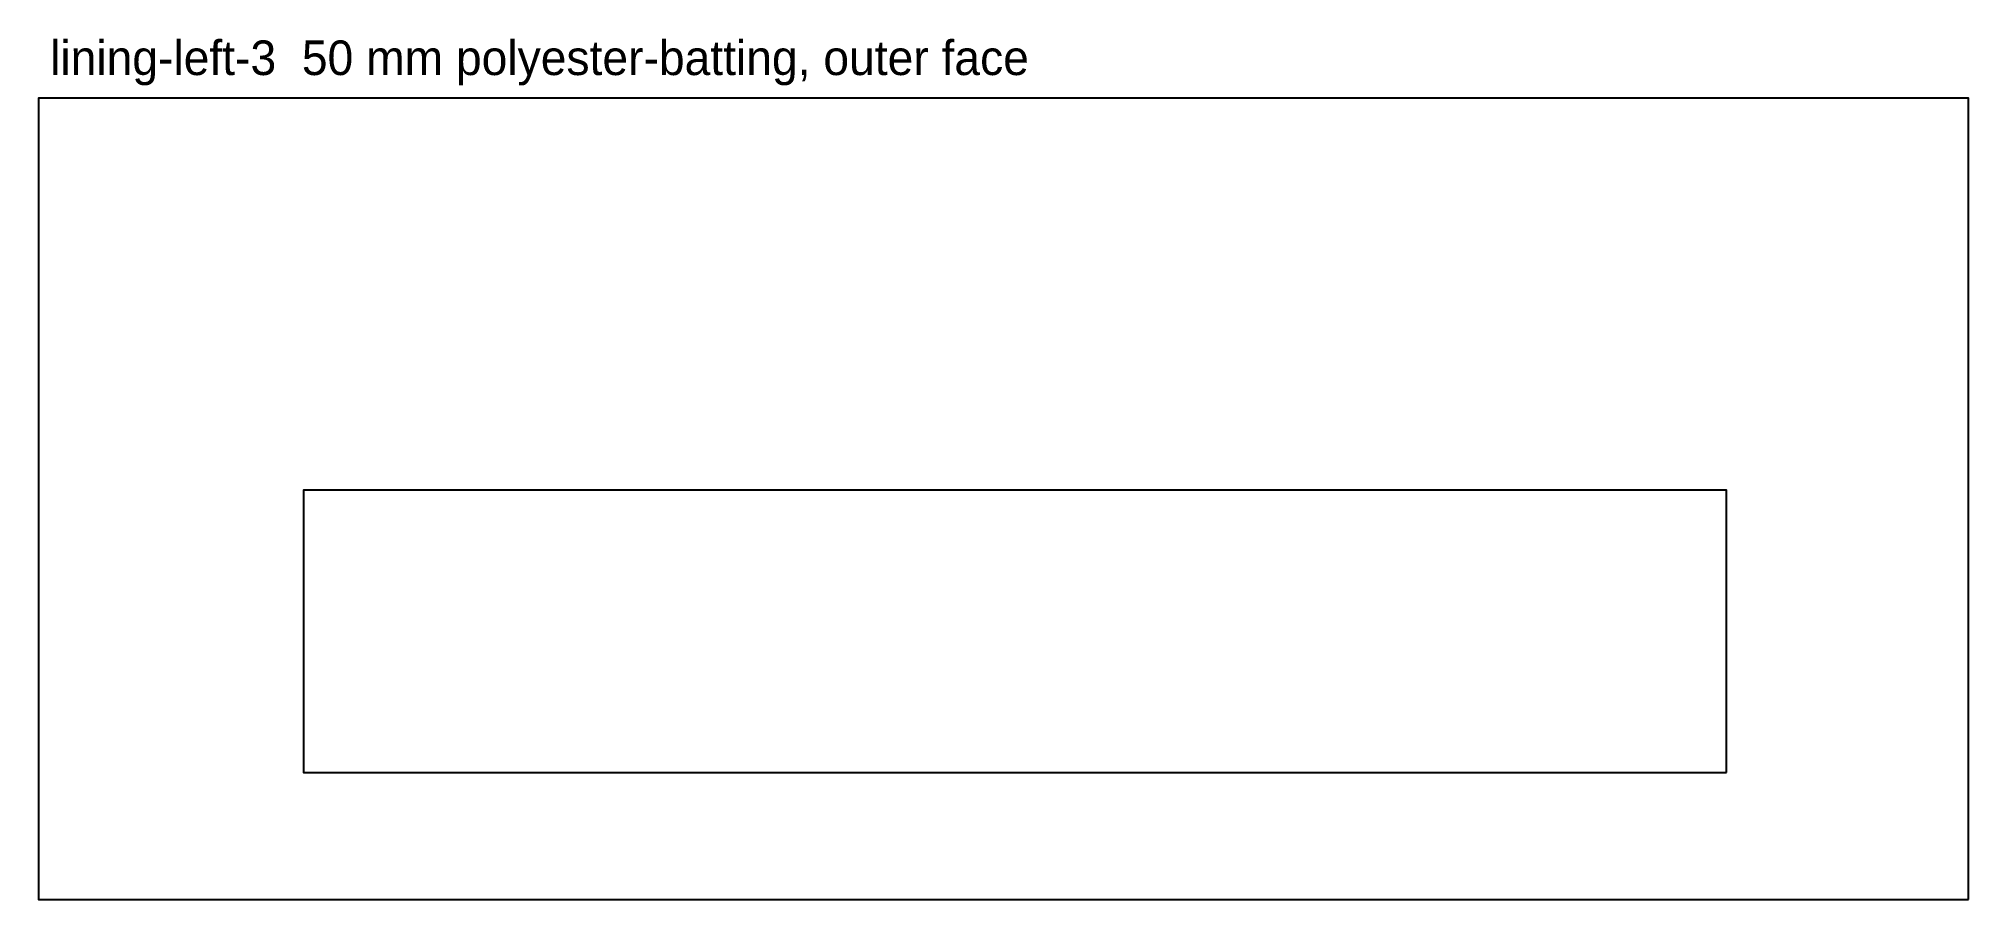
# Model space of a CAD drawing. Header units: millimetres. Extents: x 0 to 335, y 0 to 149.
import ezdxf

# ---------------------------------------------------------------- set-up
doc = ezdxf.new("R2010")
doc.units = ezdxf.units.MM
for name, color, linetype in [('CUT_OUTSIDE', 1, 'Continuous'), ('NOTES', 7, 'Continuous'), ('POCKET_43MM', 3, 'Continuous')]:
    doc.layers.add(name, color=color, linetype=linetype)

msp = doc.modelspace()

# ---------------------------------------------------------------- linework, layer by layer
at = {"layer": 'CUT_OUTSIDE'}
msp.add_lwpolyline([(335, 0), (335, 139), (0, 139), (0, 0), (335, 0)], close=True, dxfattribs=at)
at = {"layer": 'POCKET_43MM'}
msp.add_lwpolyline([(293, 22), (293, 71), (46, 71), (46, 22), (293, 22)], close=True, dxfattribs=at)

# ---------------------------------------------------------------- texts
at = {"layer": 'NOTES'}
msp.add_text('lining-left-3  50 mm polyester-batting, outer face', height=6, dxfattribs=at).set_placement((2, 143))

doc.saveas('drawing.dxf')
